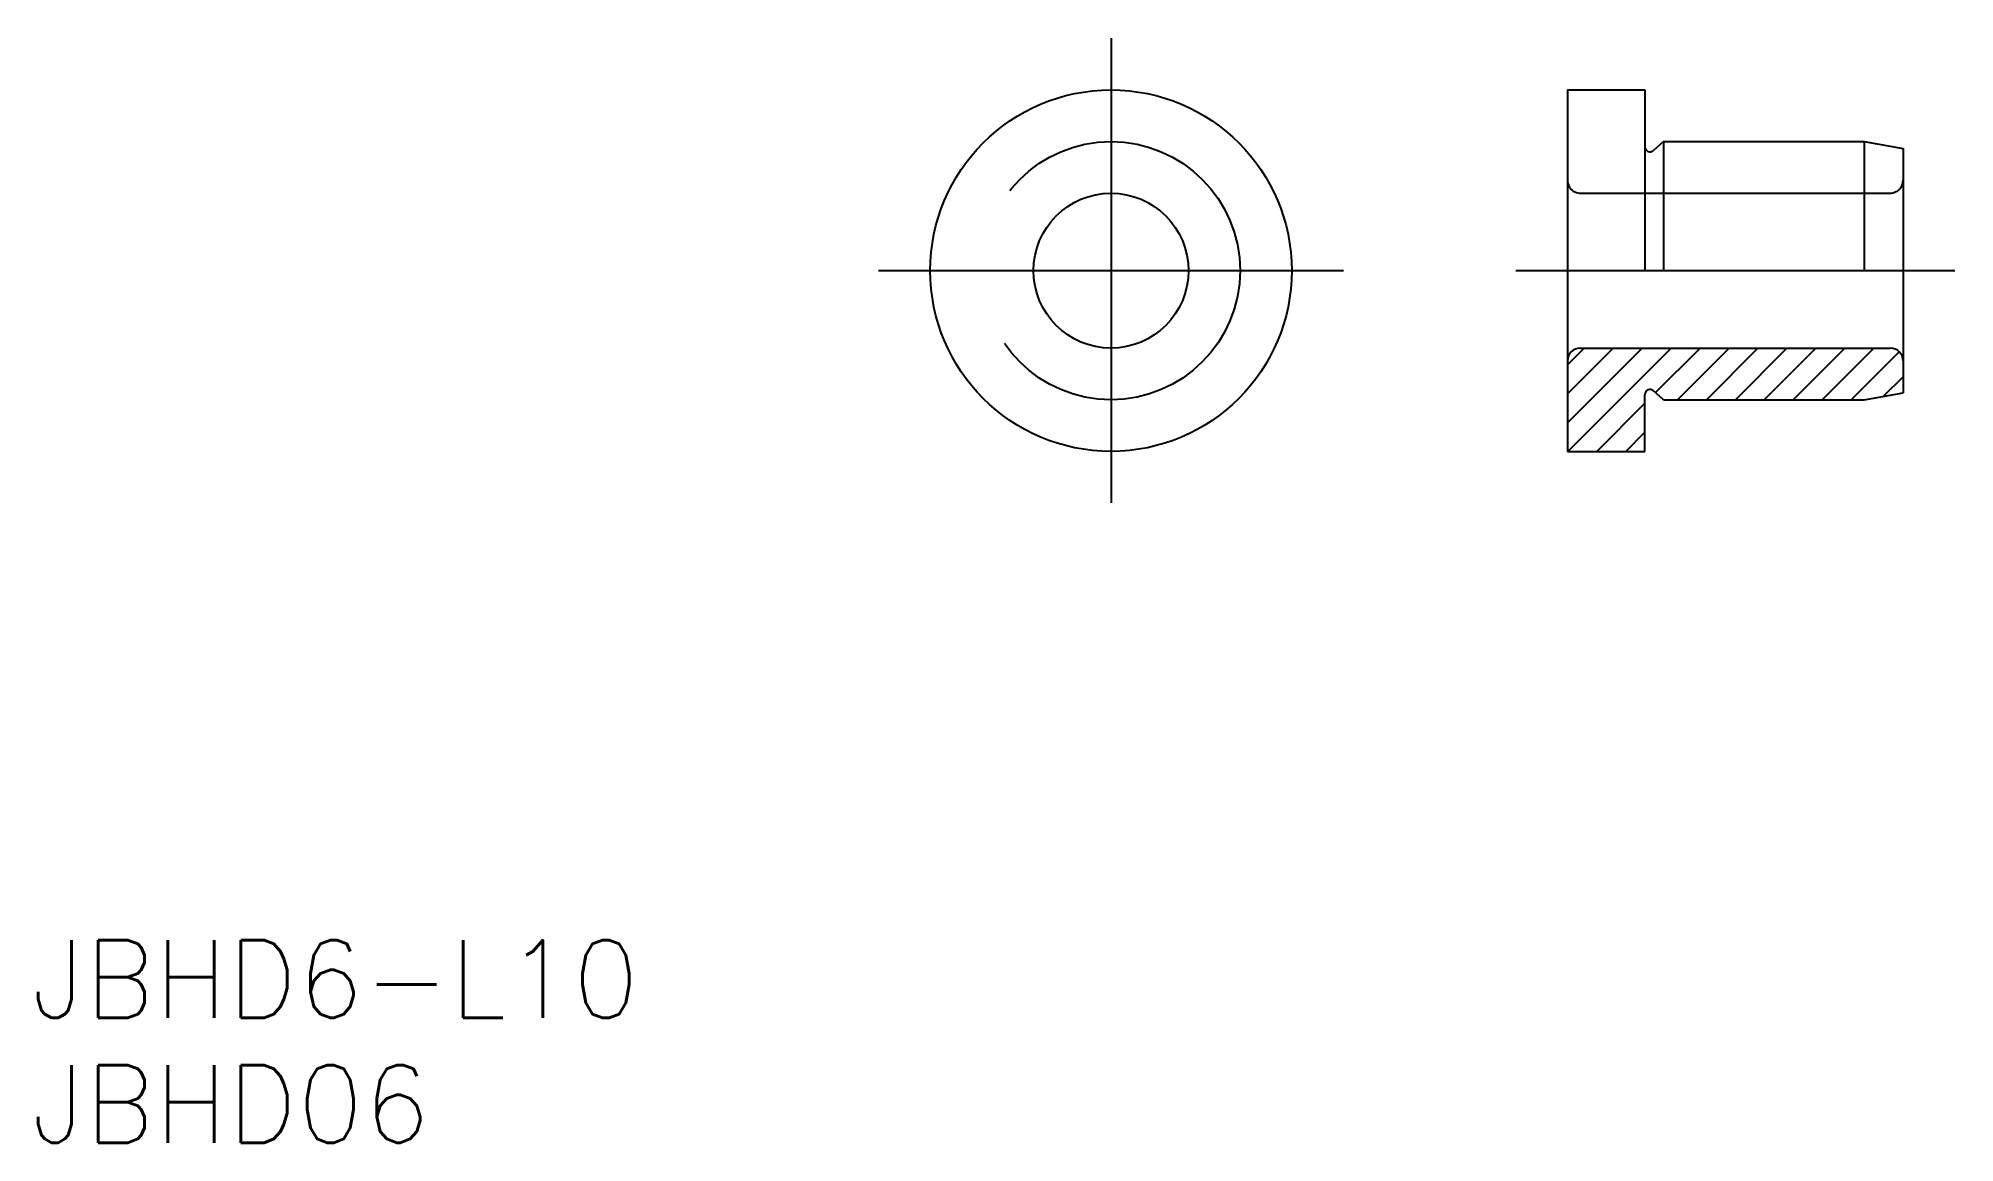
# Model space of a CAD drawing. Extents: x -41.6 to 32.7, y -33.8 to 9.
import ezdxf

# ---------------------------------------------------------------- set-up
doc = ezdxf.new("R2010")
doc.units = 0
doc.linetypes.add('CENTER', pattern=[50.8, 31.75, -6.35, 6.35, -6.35])
doc.linetypes.add('DASHED', pattern=[19.05, 12.7, -6.35])
doc.layers.get('0').update_dxf_attribs({"linetype": 'CONTINUOUS'})
doc.layers.add('CENTER', color=1, linetype='CENTER')
doc.styles.get("Standard").update_dxf_attribs({"font": 'txt.shx', "height": 3, "bigfont": 'bigfont.shx'})

msp = doc.modelspace()

# ---------------------------------------------------------------- linework, layer by layer
at = {"color": 7, "linetype": 'CONTINUOUS'}
for p, q in [((17.682, 7), (20.682, 7)), ((17.682, 7), (17.682, -7)), ((20.682, 7), (20.682, 0)), ((21.402, 5), (21.016, 4.652)), ((21.402, 5), (29.182, 5)), ((21.402, 5), (21.402, 0)), ((29.182, 5), (29.182, 0)), ((29.182, 5), (30.682, 4.736)), ((30.682, 4.736), (30.682, -4.736)), ((18.182, -3), (30.182, -3)), ((20.682, -7), (20.682, -4.8)), ((21.402, -5), (21.016, -4.652)), ((21.402, -5), (29.182, -5)), ((29.182, -5), (30.682, -4.736)), ((17.682, -7), (20.682, -7))]:
    msp.add_line(p, q, dxfattribs=at)
at = {"color": 3, "linetype": 'DASHED'}
msp.add_line((18.182, 3), (30.182, 3), dxfattribs=at)
at = {"color": 3, "linetype": 'CONTINUOUS'}
for p, q in [((17.682, -3.647), (18.328, -3)), ((17.682, -4.769), (19.451, -3)), ((17.682, -5.892), (20.573, -3)), ((17.696, -7), (21.696, -3)), ((21.095, -4.723), (22.818, -3)), ((21.941, -5), (23.941, -3)), ((23.063, -5), (25.063, -3)), ((24.186, -5), (26.186, -3)), ((25.308, -5), (27.308, -3)), ((26.431, -5), (28.431, -3)), ((27.553, -5), (29.553, -3)), ((28.676, -5), (30.532, -3.144)), ((29.931, -4.868), (30.682, -4.117)), ((18.818, -7), (20.682, -5.137)), ((19.941, -7), (20.682, -6.259))]:
    msp.add_line(p, q, dxfattribs=at)
at = {"color": 7, "linetype": 'CONTINUOUS'}
for radius in [7, 3]:
    msp.add_circle((0, 0), radius, dxfattribs=at)
at = {"color": 3, "linetype": 'DASHED'}
msp.add_circle((0, 0), 5, dxfattribs=at)
at = {"color": 7, "linetype": 'CONTINUOUS'}
for centre, radius, start, end in [((20.882, 4.8), 0.2, 180, 312.07502), ((18.182, -3.5), 0.5, 90, 180), ((30.182, -3.5), 0.5, 0, 90), ((20.882, -4.8), 0.2, 47.92498, 180)]:
    msp.add_arc(centre, radius, start, end, dxfattribs=at)
at = {"color": 3, "linetype": 'DASHED'}
for centre, start, end in [((18.182, 3.5), 180, 270), ((30.182, 3.5), 270, 0)]:
    msp.add_arc(centre, 0.5, start, end, dxfattribs=at)
at = {"layer": 'CENTER', "color": 1, "linetype": 'CENTER'}
for p, q in [((0, 9), (0, -9)), ((-9, 0), (9, 0)), ((15.682, 0), (32.682, 0))]:
    msp.add_line(p, q, dxfattribs=at)

# ---------------------------------------------------------------- texts
at = {"color": 7, "linetype": 'CONTINUOUS'}
for s, p in [('JBHD6-L10', (-41.81, -28.941)), ('JBHD06', (-41.81, -33.782))]:
    msp.add_text(s, height=3, dxfattribs=at).set_placement(p)

doc.saveas('drawing.dxf')
